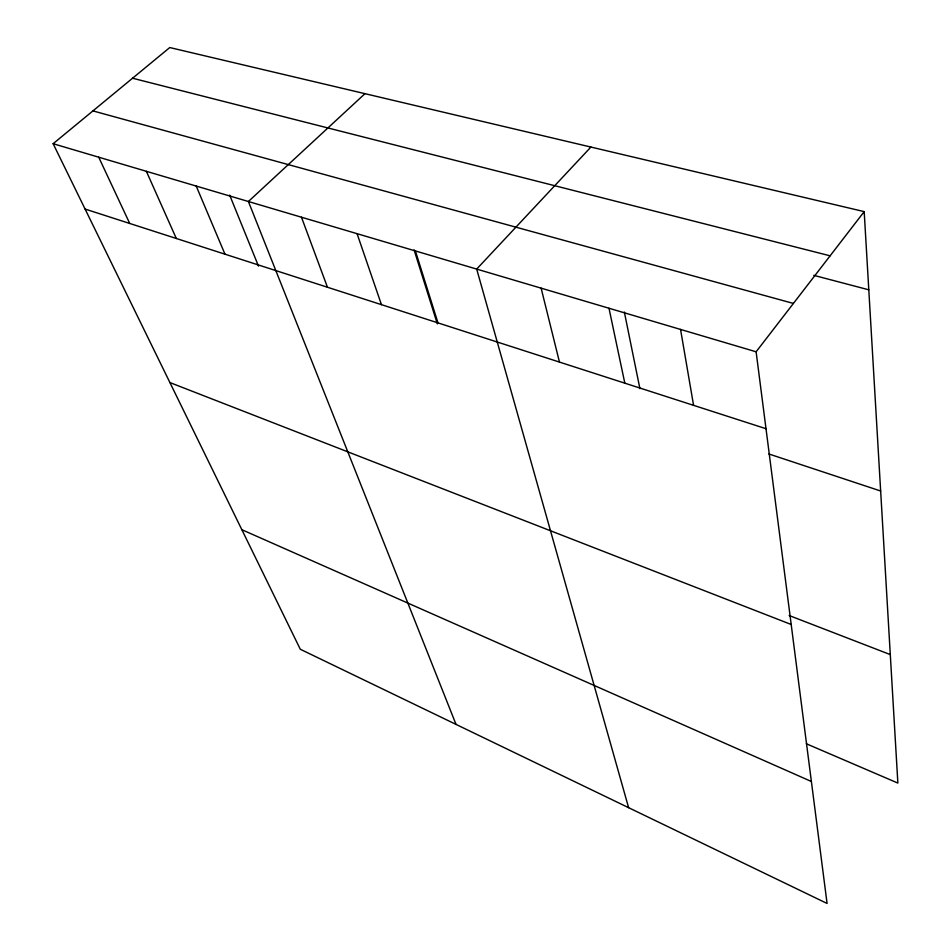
<?xml version="1.0" encoding="UTF-8"?>
<svg xmlns="http://www.w3.org/2000/svg" width="951" height="951" viewBox="0 0 951 951"><rect width="100%" height="100%" fill="white"/><g stroke="black" fill="none" stroke-linecap="round" stroke-linejoin="round"><path stroke-width="1.43" d="M756.116 351.799L864.186 211.621L169.765 47.55L53.137 143.708L300.29 649.248L827.073 903.45L756.116 351.799L53.137 143.708M590.916 147.048L476.689 269.085L628.611 807.684M364.97 93.673L248.401 201.505L456.028 724.412M132.569 78.22L830.104 255.819M813.759 275.338L868.798 289.817M92.936 110.898L793.396 303.44M85.079 209.054L766.007 428.711M768.907 453.984L880.65 491.001M789.14 615.511L890.291 654.597M169.908 382.564L791.196 624.486M806.377 743.777L897.863 783.077L864.186 211.621M241.839 529.695L811.393 781.496M98.726 157.212L129.728 223.461M146.371 171.311L176.315 238.487M196.215 186.063L224.971 254.179M229.666 195.098L258.494 266.114M301.467 217.22L327.453 287.238M357.065 233.673L381.446 304.653M415.409 250.945L437.983 322.9M414.077 249.863L437.341 323.887M541.131 288.165L559.461 362.081M608.985 308.243L624.819 383.17M624.355 312.035L639.904 388.686M680.547 329.426L693.576 405.34"/></g></svg>
